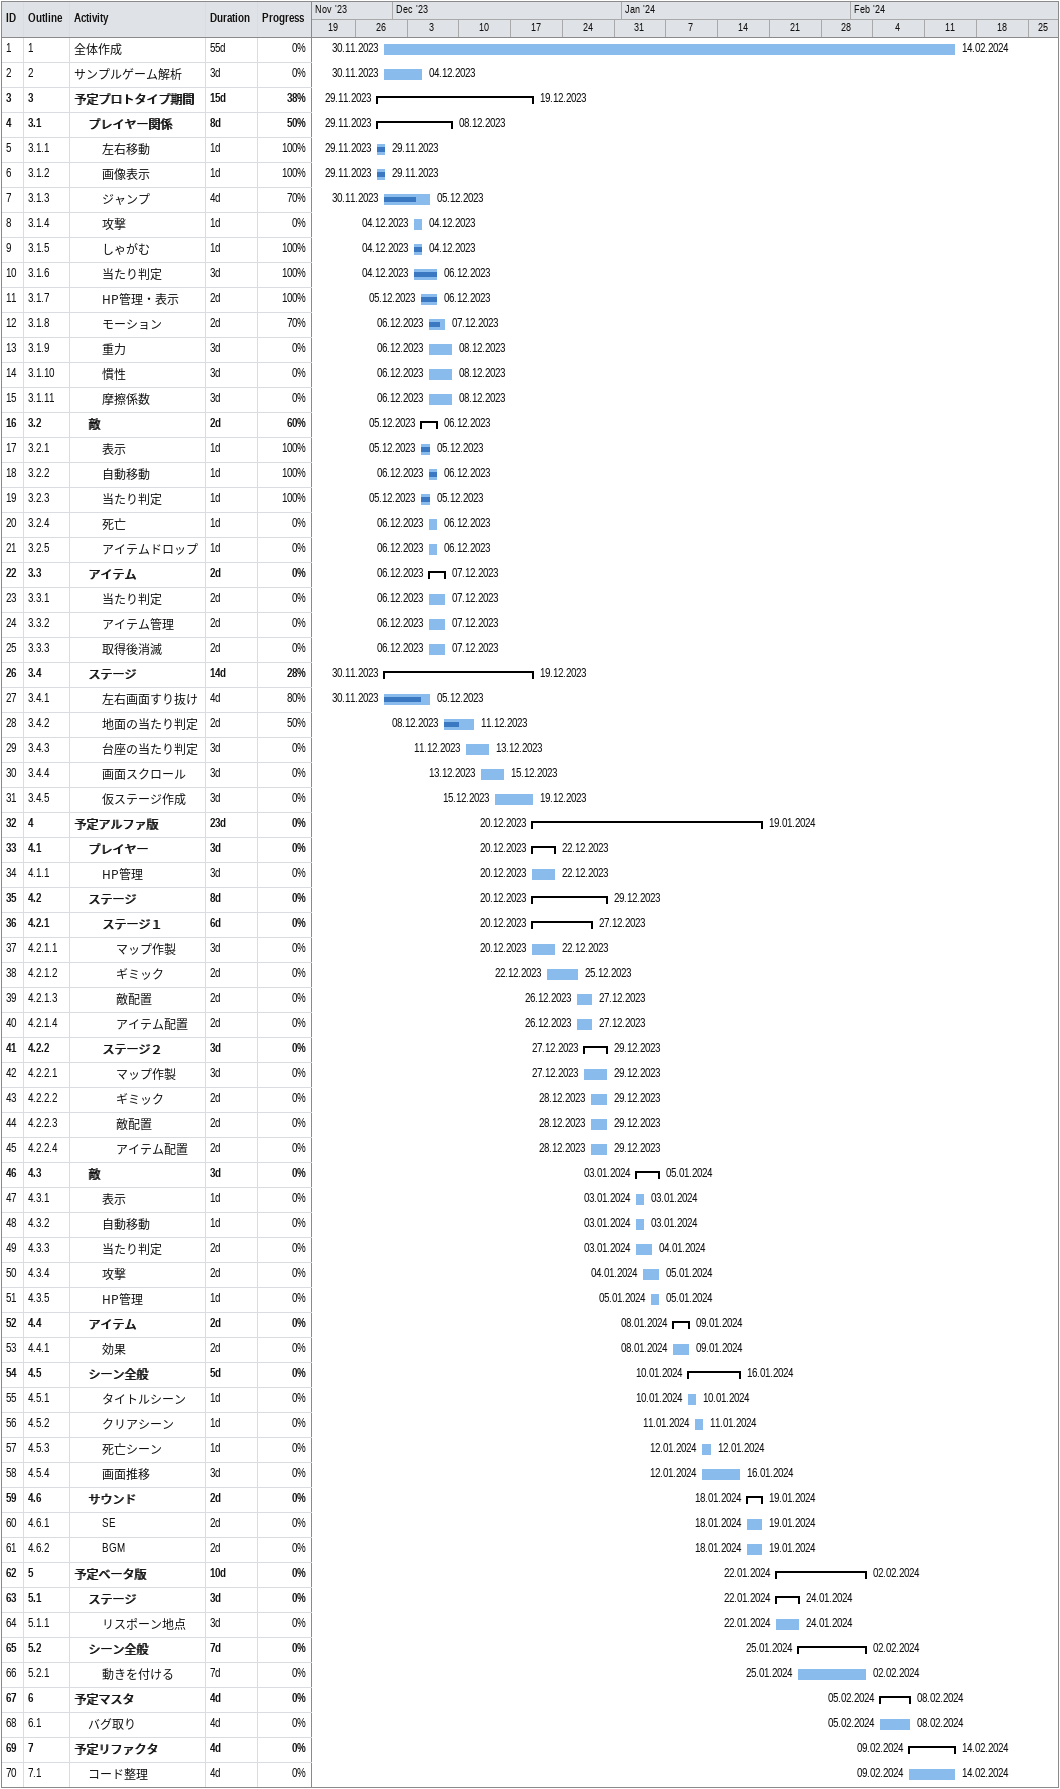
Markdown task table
| ID | WBS | Task | Duration | Start | Finish | % complete |
|---|---|---|---|---|---|---|
| 1 | 1 | 全体作成 | 55d | 2023-11-30 | 2024-02-14 | 0 |
| 2 | 2 | サンプルゲーム解析 | 3d | 2023-11-30 | 2023-12-04 | 0 |
| 3 | 3 | **予定プロトタイプ期間** | 15d | 2023-11-29 | 2023-12-19 | 38 |
| 4 | 3.1 | **プレイヤー関係** | 8d | 2023-11-29 | 2023-12-08 | 50 |
| 5 | 3.1.1 | 左右移動 | 1d | 2023-11-29 | 2023-11-29 | 100 |
| 6 | 3.1.2 | 画像表示 | 1d | 2023-11-29 | 2023-11-29 | 100 |
| 7 | 3.1.3 | ジャンプ | 4d | 2023-11-30 | 2023-12-05 | 70 |
| 8 | 3.1.4 | 攻撃 | 1d | 2023-12-04 | 2023-12-04 | 0 |
| 9 | 3.1.5 | しゃがむ | 1d | 2023-12-04 | 2023-12-04 | 100 |
| 10 | 3.1.6 | 当たり判定 | 3d | 2023-12-04 | 2023-12-06 | 100 |
| 11 | 3.1.7 | HP管理・表示 | 2d | 2023-12-05 | 2023-12-06 | 100 |
| 12 | 3.1.8 | モーション | 2d | 2023-12-06 | 2023-12-07 | 70 |
| 13 | 3.1.9 | 重力 | 3d | 2023-12-06 | 2023-12-08 | 0 |
| 14 | 3.1.10 | 慣性 | 3d | 2023-12-06 | 2023-12-08 | 0 |
| 15 | 3.1.11 | 摩擦係数 | 3d | 2023-12-06 | 2023-12-08 | 0 |
| 16 | 3.2 | **敵** | 2d | 2023-12-05 | 2023-12-06 | 60 |
| 17 | 3.2.1 | 表示 | 1d | 2023-12-05 | 2023-12-05 | 100 |
| 18 | 3.2.2 | 自動移動 | 1d | 2023-12-06 | 2023-12-06 | 100 |
| 19 | 3.2.3 | 当たり判定 | 1d | 2023-12-05 | 2023-12-05 | 100 |
| 20 | 3.2.4 | 死亡 | 1d | 2023-12-06 | 2023-12-06 | 0 |
| 21 | 3.2.5 | アイテムドロップ | 1d | 2023-12-06 | 2023-12-06 | 0 |
| 22 | 3.3 | **アイテム** | 2d | 2023-12-06 | 2023-12-07 | 0 |
| 23 | 3.3.1 | 当たり判定 | 2d | 2023-12-06 | 2023-12-07 | 0 |
| 24 | 3.3.2 | アイテム管理 | 2d | 2023-12-06 | 2023-12-07 | 0 |
| 25 | 3.3.3 | 取得後消滅 | 2d | 2023-12-06 | 2023-12-07 | 0 |
| 26 | 3.4 | **ステージ** | 14d | 2023-11-30 | 2023-12-19 | 28 |
| 27 | 3.4.1 | 左右画面すり抜け | 4d | 2023-11-30 | 2023-12-05 | 80 |
| 28 | 3.4.2 | 地面の当たり判定 | 2d | 2023-12-08 | 2023-12-11 | 50 |
| 29 | 3.4.3 | 台座の当たり判定 | 3d | 2023-12-11 | 2023-12-13 | 0 |
| 30 | 3.4.4 | 画面スクロール | 3d | 2023-12-13 | 2023-12-15 | 0 |
| 31 | 3.4.5 | 仮ステージ作成 | 3d | 2023-12-15 | 2023-12-19 | 0 |
| 32 | 4 | **予定アルファ版** | 23d | 2023-12-20 | 2024-01-19 | 0 |
| 33 | 4.1 | **プレイヤー** | 3d | 2023-12-20 | 2023-12-22 | 0 |
| 34 | 4.1.1 | HP管理 | 3d | 2023-12-20 | 2023-12-22 | 0 |
| 35 | 4.2 | **ステージ** | 8d | 2023-12-20 | 2023-12-29 | 0 |
| 36 | 4.2.1 | **ステージ１** | 6d | 2023-12-20 | 2023-12-27 | 0 |
| 37 | 4.2.1.1 | マップ作製 | 3d | 2023-12-20 | 2023-12-22 | 0 |
| 38 | 4.2.1.2 | ギミック | 2d | 2023-12-22 | 2023-12-25 | 0 |
| 39 | 4.2.1.3 | 敵配置 | 2d | 2023-12-26 | 2023-12-27 | 0 |
| 40 | 4.2.1.4 | アイテム配置 | 2d | 2023-12-26 | 2023-12-27 | 0 |
| 41 | 4.2.2 | **ステージ２** | 3d | 2023-12-27 | 2023-12-29 | 0 |
| 42 | 4.2.2.1 | マップ作製 | 3d | 2023-12-27 | 2023-12-29 | 0 |
| 43 | 4.2.2.2 | ギミック | 2d | 2023-12-28 | 2023-12-29 | 0 |
| 44 | 4.2.2.3 | 敵配置 | 2d | 2023-12-28 | 2023-12-29 | 0 |
| 45 | 4.2.2.4 | アイテム配置 | 2d | 2023-12-28 | 2023-12-29 | 0 |
| 46 | 4.3 | **敵** | 3d | 2024-01-03 | 2024-01-05 | 0 |
| 47 | 4.3.1 | 表示 | 1d | 2024-01-03 | 2024-01-03 | 0 |
| 48 | 4.3.2 | 自動移動 | 1d | 2024-01-03 | 2024-01-03 | 0 |
| 49 | 4.3.3 | 当たり判定 | 2d | 2024-01-03 | 2024-01-04 | 0 |
| 50 | 4.3.4 | 攻撃 | 2d | 2024-01-04 | 2024-01-05 | 0 |
| 51 | 4.3.5 | HP管理 | 1d | 2024-01-05 | 2024-01-05 | 0 |
| 52 | 4.4 | **アイテム** | 2d | 2024-01-08 | 2024-01-09 | 0 |
| 53 | 4.4.1 | 効果 | 2d | 2024-01-08 | 2024-01-09 | 0 |
| 54 | 4.5 | **シーン全般** | 5d | 2024-01-10 | 2024-01-16 | 0 |
| 55 | 4.5.1 | タイトルシーン | 1d | 2024-01-10 | 2024-01-10 | 0 |
| 56 | 4.5.2 | クリアシーン | 1d | 2024-01-11 | 2024-01-11 | 0 |
| 57 | 4.5.3 | 死亡シーン | 1d | 2024-01-12 | 2024-01-12 | 0 |
| 58 | 4.5.4 | 画面推移 | 3d | 2024-01-12 | 2024-01-16 | 0 |
| 59 | 4.6 | **サウンド** | 2d | 2024-01-18 | 2024-01-19 | 0 |
| 60 | 4.6.1 | SE | 2d | 2024-01-18 | 2024-01-19 | 0 |
| 61 | 4.6.2 | BGM | 2d | 2024-01-18 | 2024-01-19 | 0 |
| 62 | 5 | **予定ベータ版** | 10d | 2024-01-22 | 2024-02-02 | 0 |
| 63 | 5.1 | **ステージ** | 3d | 2024-01-22 | 2024-01-24 | 0 |
| 64 | 5.1.1 | リスポーン地点 | 3d | 2024-01-22 | 2024-01-24 | 0 |
| 65 | 5.2 | **シーン全般** | 7d | 2024-01-25 | 2024-02-02 | 0 |
| 66 | 5.2.1 | 動きを付ける | 7d | 2024-01-25 | 2024-02-02 | 0 |
| 67 | 6 | **予定マスタ** | 4d | 2024-02-05 | 2024-02-08 | 0 |
| 68 | 6.1 | バグ取り | 4d | 2024-02-05 | 2024-02-08 | 0 |
| 69 | 7 | **予定リファクタ** | 4d | 2024-02-09 | 2024-02-14 | 0 |
| 70 | 7.1 | コード整理 | 4d | 2024-02-09 | 2024-02-14 | 0 |
